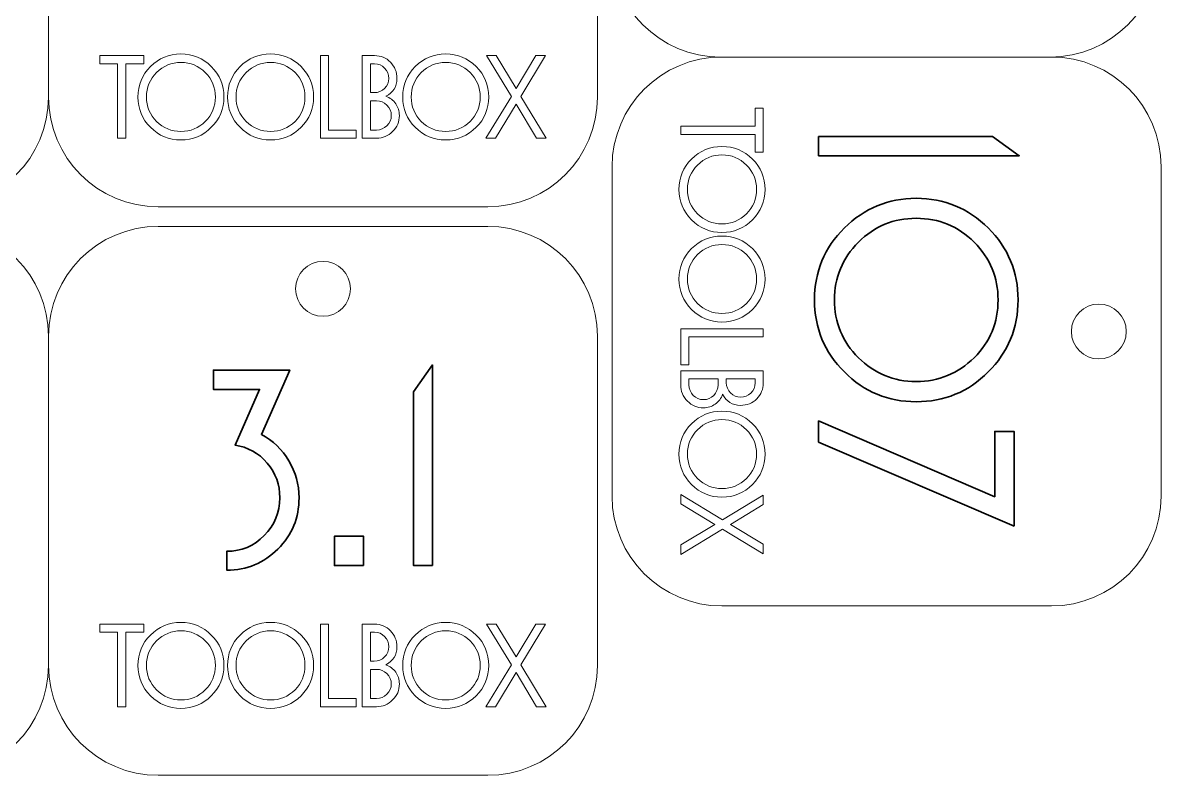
# Model space of a CAD drawing. Header units: inches. Extents: x 269 to 778, y -294 to 278.
# Drawn here: x 417.1 to 520.8, y -190.2 to -121.7 of the extents above; entities that cross this region are included whole.
import ezdxf

# ---------------------------------------------------------------- set-up
doc = ezdxf.new("R2010")
doc.units = ezdxf.units.IN
doc.header["$MEASUREMENT"] = 0
for name, color, linetype in [('cut', 7, 'Continuous'), ('engr', 7, 'Continuous'), ('tagli interni', 7, 'Continuous')]:
    doc.layers.add(name, color=color, linetype=linetype)

# ---------------------------------------------------------------- blocks, each defined once
blk = doc.blocks.new('block 2')
at = {"layer": 'cut', "color": 240, "lineweight": 9}
blk.add_open_spline([(379.47, -190.22), (379.47, -190.22), (409.47, -190.22), (409.47, -190.22), (414.99, -190.22), (419.47, -185.74), (419.47, -180.22), (419.47, -180.22), (419.47, -150.22), (419.47, -150.22), (419.47, -144.69), (414.99, -140.22), (409.47, -140.22), (409.47, -140.22), (379.47, -140.22), (379.47, -140.22), (373.95, -140.22), (369.47, -144.69), (369.47, -150.22), (369.47, -150.22), (369.47, -180.22), (369.47, -180.22), (369.47, -185.74), (373.95, -190.22), (379.47, -190.22)], degree=3, knots=[0, 0, 0, 0, 1, 1, 1, 2, 2, 2, 3, 3, 3, 4, 4, 4, 5, 5, 5, 6, 6, 6, 7, 7, 7, 8, 8, 8, 8], dxfattribs=at)
blk = doc.blocks.new('block 3')
at = {"layer": 'cut', "color": 240, "lineweight": 9}
blk.add_open_spline([(429.47, -190.22), (429.47, -190.22), (459.47, -190.22), (459.47, -190.22), (464.99, -190.22), (469.47, -185.74), (469.47, -180.22), (469.47, -180.22), (469.47, -150.22), (469.47, -150.22), (469.47, -144.69), (464.99, -140.22), (459.47, -140.22), (459.47, -140.22), (429.47, -140.22), (429.47, -140.22), (423.95, -140.22), (419.47, -144.69), (419.47, -150.22), (419.47, -150.22), (419.47, -180.22), (419.47, -180.22), (419.47, -185.74), (423.95, -190.22), (429.47, -190.22)], degree=3, knots=[0, 0, 0, 0, 1, 1, 1, 2, 2, 2, 3, 3, 3, 4, 4, 4, 5, 5, 5, 6, 6, 6, 7, 7, 7, 8, 8, 8, 8], dxfattribs=at)
blk = doc.blocks.new('block 16')
at = {"layer": 'cut', "color": 240, "lineweight": 9}
blk.add_open_spline([(379.47, -138.43), (379.47, -138.43), (409.47, -138.43), (409.47, -138.43), (414.99, -138.43), (419.47, -133.95), (419.47, -128.43), (419.47, -128.43), (419.47, -98.43), (419.47, -98.43), (419.47, -92.91), (414.99, -88.43), (409.47, -88.43), (409.47, -88.43), (379.47, -88.43), (379.47, -88.43), (373.95, -88.43), (369.47, -92.91), (369.47, -98.43), (369.47, -98.43), (369.47, -128.43), (369.47, -128.43), (369.47, -133.95), (373.95, -138.43), (379.47, -138.43)], degree=3, knots=[0, 0, 0, 0, 1, 1, 1, 2, 2, 2, 3, 3, 3, 4, 4, 4, 5, 5, 5, 6, 6, 6, 7, 7, 7, 8, 8, 8, 8], dxfattribs=at)
blk = doc.blocks.new('block 17')
at = {"layer": 'cut', "color": 240, "lineweight": 9}
blk.add_open_spline([(429.47, -138.43), (429.47, -138.43), (459.47, -138.43), (459.47, -138.43), (464.99, -138.43), (469.47, -133.95), (469.47, -128.43), (469.47, -128.43), (469.47, -98.43), (469.47, -98.43), (469.47, -92.91), (464.99, -88.43), (459.47, -88.43), (459.47, -88.43), (429.47, -88.43), (429.47, -88.43), (423.95, -88.43), (419.47, -92.91), (419.47, -98.43), (419.47, -98.43), (419.47, -128.43), (419.47, -128.43), (419.47, -133.95), (423.95, -138.43), (429.47, -138.43)], degree=3, knots=[0, 0, 0, 0, 1, 1, 1, 2, 2, 2, 3, 3, 3, 4, 4, 4, 5, 5, 5, 6, 6, 6, 7, 7, 7, 8, 8, 8, 8], dxfattribs=at)
blk = doc.blocks.new('block 27')
at = {"layer": 'cut', "color": 240, "lineweight": 9}
blk.add_open_spline([(470.67, -84.79), (470.67, -84.79), (470.67, -114.79), (470.67, -114.79), (470.67, -120.31), (475.14, -124.79), (480.67, -124.79), (480.67, -124.79), (510.67, -124.79), (510.67, -124.79), (516.19, -124.79), (520.67, -120.31), (520.67, -114.79), (520.67, -114.79), (520.67, -84.79), (520.67, -84.79), (520.67, -79.26), (516.19, -74.79), (510.67, -74.79), (510.67, -74.79), (480.67, -74.79), (480.67, -74.79), (475.14, -74.79), (470.67, -79.26), (470.67, -84.79)], degree=3, knots=[0, 0, 0, 0, 1, 1, 1, 2, 2, 2, 3, 3, 3, 4, 4, 4, 5, 5, 5, 6, 6, 6, 7, 7, 7, 8, 8, 8, 8], dxfattribs=at)
blk = doc.blocks.new('block 29')
at = {"layer": 'tagli interni', "color": 240, "lineweight": 9}
blk.add_open_spline([(441.97, -145.9), (441.97, -144.52), (443.09, -143.4), (444.47, -143.4), (445.85, -143.4), (446.97, -144.52), (446.97, -145.9), (446.97, -147.28), (445.85, -148.4), (444.47, -148.4), (443.09, -148.4), (441.97, -147.28), (441.97, -145.9)], degree=3, knots=[0, 0, 0, 0, 1, 1, 1, 2, 2, 2, 3, 3, 3, 4, 4, 4, 4], dxfattribs=at)
blk = doc.blocks.new('block 68')
at = {"layer": 'engr', "color": 7, "lineweight": 5}
blk.add_lwpolyline([(428.15, -177.19), (426.51, -177.19), (426.51, -183.97), (425.77, -183.97), (425.77, -177.19), (424.15, -177.19), (424.15, -176.45), (428.15, -176.45), (428.15, -177.19)], dxfattribs=at)
blk = doc.blocks.new('block 69')
at = {"layer": 'engr', "color": 7, "lineweight": 5}
blk.add_open_spline([(435.45, -180.21), (435.45, -181.29), (435.07, -182.21), (434.3, -182.98), (433.54, -183.74), (432.61, -184.13), (431.53, -184.13), (430.45, -184.13), (429.52, -183.74), (428.76, -182.98), (428, -182.21), (427.62, -181.29), (427.62, -180.21), (427.62, -179.13), (428, -178.21), (428.76, -177.44), (429.52, -176.68), (430.45, -176.29), (431.53, -176.29), (432.61, -176.29), (433.54, -176.68), (434.3, -177.44), (435.07, -178.21), (435.45, -179.13), (435.45, -180.21)], degree=3, knots=[0, 0, 0, 0, 1, 1, 1, 2, 2, 2, 3, 3, 3, 4, 4, 4, 5, 5, 5, 6, 6, 6, 7, 7, 7, 8, 8, 8, 8], dxfattribs=at)
blk = doc.blocks.new('block 70')
at = {"layer": 'engr', "color": 7, "lineweight": 5}
blk.add_open_spline([(434.67, -180.21), (434.67, -179.34), (434.37, -178.6), (433.75, -177.98), (433.14, -177.37), (432.4, -177.06), (431.53, -177.06), (430.67, -177.06), (429.93, -177.37), (429.31, -177.98), (428.7, -178.6), (428.39, -179.34), (428.39, -180.21), (428.39, -181.08), (428.7, -181.82), (429.31, -182.43), (429.93, -183.05), (430.67, -183.36), (431.53, -183.36), (432.4, -183.36), (433.14, -183.05), (433.75, -182.43), (434.37, -181.82), (434.67, -181.08), (434.67, -180.21)], degree=3, knots=[0, 0, 0, 0, 1, 1, 1, 2, 2, 2, 3, 3, 3, 4, 4, 4, 5, 5, 5, 6, 6, 6, 7, 7, 7, 8, 8, 8, 8], dxfattribs=at)
blk = doc.blocks.new('block 71')
at = {"layer": 'engr', "color": 7, "lineweight": 5}
blk.add_open_spline([(443.61, -180.21), (443.61, -181.29), (443.23, -182.21), (442.47, -182.98), (441.7, -183.74), (440.78, -184.13), (439.69, -184.13), (438.61, -184.13), (437.68, -183.74), (436.92, -182.98), (436.16, -182.21), (435.78, -181.29), (435.78, -180.21), (435.78, -179.13), (436.16, -178.21), (436.92, -177.44), (437.68, -176.68), (438.61, -176.29), (439.69, -176.29), (440.78, -176.29), (441.7, -176.68), (442.47, -177.44), (443.23, -178.21), (443.61, -179.13), (443.61, -180.21)], degree=3, knots=[0, 0, 0, 0, 1, 1, 1, 2, 2, 2, 3, 3, 3, 4, 4, 4, 5, 5, 5, 6, 6, 6, 7, 7, 7, 8, 8, 8, 8], dxfattribs=at)
blk = doc.blocks.new('block 72')
at = {"layer": 'engr', "color": 7, "lineweight": 5}
blk.add_open_spline([(442.83, -180.21), (442.83, -179.34), (442.53, -178.6), (441.92, -177.98), (441.3, -177.37), (440.56, -177.06), (439.69, -177.06), (438.83, -177.06), (438.09, -177.37), (437.47, -177.98), (436.86, -178.6), (436.55, -179.34), (436.55, -180.21), (436.55, -181.08), (436.86, -181.82), (437.47, -182.43), (438.09, -183.05), (438.83, -183.36), (439.69, -183.36), (440.56, -183.36), (441.3, -183.05), (441.92, -182.43), (442.53, -181.82), (442.83, -181.08), (442.83, -180.21)], degree=3, knots=[0, 0, 0, 0, 1, 1, 1, 2, 2, 2, 3, 3, 3, 4, 4, 4, 5, 5, 5, 6, 6, 6, 7, 7, 7, 8, 8, 8, 8], dxfattribs=at)
blk = doc.blocks.new('block 73')
at = {"layer": 'engr', "color": 7, "lineweight": 5}
blk.add_lwpolyline([(447.5, -183.97), (444.24, -183.97), (444.24, -176.45), (444.98, -176.45), (444.98, -183.22), (447.5, -183.22), (447.5, -183.97)], dxfattribs=at)
blk = doc.blocks.new('block 74')
at = {"layer": 'engr', "color": 7, "lineweight": 5}
blk.add_open_spline([(451.42, -181.9), (451.42, -182.47), (451.22, -182.96), (450.81, -183.36), (450.41, -183.77), (449.92, -183.97), (449.35, -183.97), (449.35, -183.97), (448.05, -183.97), (448.05, -183.97), (448.05, -183.97), (448.05, -176.45), (448.05, -176.45), (448.05, -176.45), (449.17, -176.45), (449.17, -176.45), (449.74, -176.45), (450.22, -176.65), (450.61, -177.05), (451.01, -177.45), (451.2, -177.94), (451.2, -178.51), (451.2, -179.27), (450.86, -179.81), (450.18, -180.15), (450.56, -180.29), (450.87, -180.51), (451.09, -180.82), (451.31, -181.14), (451.42, -181.49), (451.42, -181.9)], degree=3, knots=[0, 0, 0, 0, 1, 1, 1, 2, 2, 2, 3, 3, 3, 4, 4, 4, 5, 5, 5, 6, 6, 6, 7, 7, 7, 8, 8, 8, 9, 9, 9, 10, 10, 10, 10], dxfattribs=at)
blk = doc.blocks.new('block 75')
at = {"layer": 'engr', "color": 7, "lineweight": 5}
blk.add_open_spline([(450.47, -178.51), (450.47, -178.15), (450.34, -177.84), (450.08, -177.58), (449.83, -177.32), (449.52, -177.19), (449.17, -177.19), (449.17, -177.19), (448.79, -177.19), (448.79, -177.19), (448.79, -177.19), (448.79, -179.82), (448.79, -179.82), (448.79, -179.82), (449.14, -179.82), (449.14, -179.82), (449.51, -179.82), (449.82, -179.69), (450.08, -179.43), (450.34, -179.18), (450.47, -178.87), (450.47, -178.51)], degree=3, knots=[0, 0, 0, 0, 1, 1, 1, 2, 2, 2, 3, 3, 3, 4, 4, 4, 5, 5, 5, 6, 6, 6, 7, 7, 7, 7], dxfattribs=at)
blk = doc.blocks.new('block 76')
at = {"layer": 'engr', "color": 7, "lineweight": 5}
blk.add_open_spline([(450.69, -181.9), (450.69, -181.53), (450.56, -181.22), (450.29, -180.96), (450.03, -180.7), (449.71, -180.57), (449.34, -180.57), (449.34, -180.57), (448.79, -180.57), (448.79, -180.57), (448.79, -180.57), (448.79, -183.22), (448.79, -183.22), (448.79, -183.22), (449.34, -183.22), (449.34, -183.22), (449.71, -183.22), (450.03, -183.09), (450.29, -182.83), (450.56, -182.57), (450.69, -182.26), (450.69, -181.9)], degree=3, knots=[0, 0, 0, 0, 1, 1, 1, 2, 2, 2, 3, 3, 3, 4, 4, 4, 5, 5, 5, 6, 6, 6, 7, 7, 7, 7], dxfattribs=at)
blk = doc.blocks.new('block 77')
at = {"layer": 'engr', "color": 7, "lineweight": 5}
blk.add_open_spline([(459.56, -180.21), (459.56, -181.29), (459.18, -182.21), (458.42, -182.98), (457.65, -183.74), (456.73, -184.13), (455.64, -184.13), (454.56, -184.13), (453.63, -183.74), (452.87, -182.98), (452.11, -182.21), (451.73, -181.29), (451.73, -180.21), (451.73, -179.13), (452.11, -178.21), (452.87, -177.44), (453.63, -176.68), (454.56, -176.29), (455.64, -176.29), (456.73, -176.29), (457.65, -176.68), (458.42, -177.44), (459.18, -178.21), (459.56, -179.13), (459.56, -180.21)], degree=3, knots=[0, 0, 0, 0, 1, 1, 1, 2, 2, 2, 3, 3, 3, 4, 4, 4, 5, 5, 5, 6, 6, 6, 7, 7, 7, 8, 8, 8, 8], dxfattribs=at)
blk = doc.blocks.new('block 78')
at = {"layer": 'engr', "color": 7, "lineweight": 5}
blk.add_open_spline([(458.78, -180.21), (458.78, -179.34), (458.48, -178.6), (457.87, -177.98), (457.25, -177.37), (456.51, -177.06), (455.64, -177.06), (454.78, -177.06), (454.04, -177.37), (453.42, -177.98), (452.81, -178.6), (452.5, -179.34), (452.5, -180.21), (452.5, -181.08), (452.81, -181.82), (453.42, -182.43), (454.04, -183.05), (454.78, -183.36), (455.64, -183.36), (456.51, -183.36), (457.25, -183.05), (457.87, -182.43), (458.48, -181.82), (458.78, -181.08), (458.78, -180.21)], degree=3, knots=[0, 0, 0, 0, 1, 1, 1, 2, 2, 2, 3, 3, 3, 4, 4, 4, 5, 5, 5, 6, 6, 6, 7, 7, 7, 8, 8, 8, 8], dxfattribs=at)
blk = doc.blocks.new('block 79')
at = {"layer": 'engr', "color": 7, "lineweight": 5}
blk.add_lwpolyline([(464.79, -183.97), (463.92, -183.97), (462.06, -180.87), (460.18, -183.97), (459.31, -183.97), (461.62, -180.17), (459.37, -176.45), (460.24, -176.45), (462.05, -179.44), (463.86, -176.45), (464.73, -176.45), (462.49, -180.17), (464.79, -183.97)], dxfattribs=at)
blk = doc.blocks.new('block 67')
at = {"layer": 'engr'}
for name in ['block 68', 'block 69', 'block 70', 'block 71', 'block 72', 'block 73', 'block 74', 'block 75', 'block 77', 'block 78', 'block 79', 'block 76']:
    blk.add_blockref(name, (0, 0), dxfattribs=at)
blk = doc.blocks.new('block 380')
at = {"layer": 'engr', "color": 7, "lineweight": 5}
blk.add_lwpolyline([(428.15, -125.41), (426.51, -125.41), (426.51, -132.19), (425.77, -132.19), (425.77, -125.41), (424.15, -125.41), (424.15, -124.66), (428.15, -124.66), (428.15, -125.41)], dxfattribs=at)
blk = doc.blocks.new('block 381')
at = {"layer": 'engr', "color": 7, "lineweight": 5}
blk.add_open_spline([(435.45, -128.43), (435.45, -129.5), (435.07, -130.43), (434.3, -131.19), (433.54, -131.96), (432.61, -132.34), (431.53, -132.34), (430.45, -132.34), (429.52, -131.96), (428.76, -131.19), (428, -130.43), (427.62, -129.5), (427.62, -128.43), (427.62, -127.34), (428, -126.42), (428.76, -125.65), (429.52, -124.89), (430.45, -124.51), (431.53, -124.51), (432.61, -124.51), (433.54, -124.89), (434.3, -125.65), (435.07, -126.42), (435.45, -127.34), (435.45, -128.43)], degree=3, knots=[0, 0, 0, 0, 1, 1, 1, 2, 2, 2, 3, 3, 3, 4, 4, 4, 5, 5, 5, 6, 6, 6, 7, 7, 7, 8, 8, 8, 8], dxfattribs=at)
blk = doc.blocks.new('block 382')
at = {"layer": 'engr', "color": 7, "lineweight": 5}
blk.add_open_spline([(434.67, -128.43), (434.67, -127.56), (434.37, -126.81), (433.75, -126.2), (433.14, -125.58), (432.4, -125.28), (431.53, -125.28), (430.67, -125.28), (429.93, -125.58), (429.31, -126.2), (428.7, -126.81), (428.39, -127.56), (428.39, -128.43), (428.39, -129.29), (428.7, -130.03), (429.31, -130.65), (429.93, -131.26), (430.67, -131.57), (431.53, -131.57), (432.4, -131.57), (433.14, -131.26), (433.75, -130.65), (434.37, -130.03), (434.67, -129.29), (434.67, -128.43)], degree=3, knots=[0, 0, 0, 0, 1, 1, 1, 2, 2, 2, 3, 3, 3, 4, 4, 4, 5, 5, 5, 6, 6, 6, 7, 7, 7, 8, 8, 8, 8], dxfattribs=at)
blk = doc.blocks.new('block 383')
at = {"layer": 'engr', "color": 7, "lineweight": 5}
blk.add_open_spline([(443.61, -128.43), (443.61, -129.5), (443.23, -130.43), (442.47, -131.19), (441.7, -131.96), (440.78, -132.34), (439.69, -132.34), (438.61, -132.34), (437.68, -131.96), (436.92, -131.19), (436.16, -130.43), (435.78, -129.5), (435.78, -128.43), (435.78, -127.34), (436.16, -126.42), (436.92, -125.65), (437.68, -124.89), (438.61, -124.51), (439.69, -124.51), (440.78, -124.51), (441.7, -124.89), (442.47, -125.65), (443.23, -126.42), (443.61, -127.34), (443.61, -128.43)], degree=3, knots=[0, 0, 0, 0, 1, 1, 1, 2, 2, 2, 3, 3, 3, 4, 4, 4, 5, 5, 5, 6, 6, 6, 7, 7, 7, 8, 8, 8, 8], dxfattribs=at)
blk = doc.blocks.new('block 384')
at = {"layer": 'engr', "color": 7, "lineweight": 5}
blk.add_open_spline([(442.83, -128.43), (442.83, -127.56), (442.53, -126.81), (441.92, -126.2), (441.3, -125.58), (440.56, -125.28), (439.69, -125.28), (438.83, -125.28), (438.09, -125.58), (437.47, -126.2), (436.86, -126.81), (436.55, -127.56), (436.55, -128.43), (436.55, -129.29), (436.86, -130.03), (437.47, -130.65), (438.09, -131.26), (438.83, -131.57), (439.69, -131.57), (440.56, -131.57), (441.3, -131.26), (441.92, -130.65), (442.53, -130.03), (442.83, -129.29), (442.83, -128.43)], degree=3, knots=[0, 0, 0, 0, 1, 1, 1, 2, 2, 2, 3, 3, 3, 4, 4, 4, 5, 5, 5, 6, 6, 6, 7, 7, 7, 8, 8, 8, 8], dxfattribs=at)
blk = doc.blocks.new('block 385')
at = {"layer": 'engr', "color": 7, "lineweight": 5}
blk.add_lwpolyline([(447.5, -132.19), (444.24, -132.19), (444.24, -124.66), (444.98, -124.66), (444.98, -131.44), (447.5, -131.44), (447.5, -132.19)], dxfattribs=at)
blk = doc.blocks.new('block 386')
at = {"layer": 'engr', "color": 7, "lineweight": 5}
blk.add_open_spline([(451.42, -130.11), (451.42, -130.68), (451.22, -131.17), (450.81, -131.58), (450.41, -131.98), (449.92, -132.19), (449.35, -132.19), (449.35, -132.19), (448.05, -132.19), (448.05, -132.19), (448.05, -132.19), (448.05, -124.66), (448.05, -124.66), (448.05, -124.66), (449.17, -124.66), (449.17, -124.66), (449.74, -124.66), (450.22, -124.86), (450.61, -125.26), (451.01, -125.67), (451.2, -126.15), (451.2, -126.73), (451.2, -127.48), (450.86, -128.03), (450.18, -128.36), (450.56, -128.5), (450.87, -128.73), (451.09, -129.04), (451.31, -129.35), (451.42, -129.71), (451.42, -130.11)], degree=3, knots=[0, 0, 0, 0, 1, 1, 1, 2, 2, 2, 3, 3, 3, 4, 4, 4, 5, 5, 5, 6, 6, 6, 7, 7, 7, 8, 8, 8, 9, 9, 9, 10, 10, 10, 10], dxfattribs=at)
blk = doc.blocks.new('block 387')
at = {"layer": 'engr', "color": 7, "lineweight": 5}
blk.add_open_spline([(450.47, -126.73), (450.47, -126.37), (450.34, -126.06), (450.08, -125.8), (449.83, -125.54), (449.52, -125.41), (449.17, -125.41), (449.17, -125.41), (448.79, -125.41), (448.79, -125.41), (448.79, -125.41), (448.79, -128.03), (448.79, -128.03), (448.79, -128.03), (449.14, -128.03), (449.14, -128.03), (449.51, -128.03), (449.82, -127.91), (450.08, -127.65), (450.34, -127.39), (450.47, -127.08), (450.47, -126.73)], degree=3, knots=[0, 0, 0, 0, 1, 1, 1, 2, 2, 2, 3, 3, 3, 4, 4, 4, 5, 5, 5, 6, 6, 6, 7, 7, 7, 7], dxfattribs=at)
blk = doc.blocks.new('block 388')
at = {"layer": 'engr', "color": 7, "lineweight": 5}
blk.add_open_spline([(450.69, -130.11), (450.69, -129.74), (450.56, -129.43), (450.29, -129.17), (450.03, -128.91), (449.71, -128.78), (449.34, -128.78), (449.34, -128.78), (448.79, -128.78), (448.79, -128.78), (448.79, -128.78), (448.79, -131.44), (448.79, -131.44), (448.79, -131.44), (449.34, -131.44), (449.34, -131.44), (449.71, -131.44), (450.03, -131.31), (450.29, -131.05), (450.56, -130.79), (450.69, -130.48), (450.69, -130.11)], degree=3, knots=[0, 0, 0, 0, 1, 1, 1, 2, 2, 2, 3, 3, 3, 4, 4, 4, 5, 5, 5, 6, 6, 6, 7, 7, 7, 7], dxfattribs=at)
blk = doc.blocks.new('block 389')
at = {"layer": 'engr', "color": 7, "lineweight": 5}
blk.add_open_spline([(459.56, -128.43), (459.56, -129.5), (459.18, -130.43), (458.42, -131.19), (457.65, -131.96), (456.73, -132.34), (455.64, -132.34), (454.56, -132.34), (453.63, -131.96), (452.87, -131.19), (452.11, -130.43), (451.73, -129.5), (451.73, -128.43), (451.73, -127.34), (452.11, -126.42), (452.87, -125.65), (453.63, -124.89), (454.56, -124.51), (455.64, -124.51), (456.73, -124.51), (457.65, -124.89), (458.42, -125.65), (459.18, -126.42), (459.56, -127.34), (459.56, -128.43)], degree=3, knots=[0, 0, 0, 0, 1, 1, 1, 2, 2, 2, 3, 3, 3, 4, 4, 4, 5, 5, 5, 6, 6, 6, 7, 7, 7, 8, 8, 8, 8], dxfattribs=at)
blk = doc.blocks.new('block 390')
at = {"layer": 'engr', "color": 7, "lineweight": 5}
blk.add_open_spline([(458.78, -128.43), (458.78, -127.56), (458.48, -126.81), (457.87, -126.2), (457.25, -125.58), (456.51, -125.28), (455.64, -125.28), (454.78, -125.28), (454.04, -125.58), (453.42, -126.2), (452.81, -126.81), (452.5, -127.56), (452.5, -128.43), (452.5, -129.29), (452.81, -130.03), (453.42, -130.65), (454.04, -131.26), (454.78, -131.57), (455.64, -131.57), (456.51, -131.57), (457.25, -131.26), (457.87, -130.65), (458.48, -130.03), (458.78, -129.29), (458.78, -128.43)], degree=3, knots=[0, 0, 0, 0, 1, 1, 1, 2, 2, 2, 3, 3, 3, 4, 4, 4, 5, 5, 5, 6, 6, 6, 7, 7, 7, 8, 8, 8, 8], dxfattribs=at)
blk = doc.blocks.new('block 391')
at = {"layer": 'engr', "color": 7, "lineweight": 5}
blk.add_lwpolyline([(464.79, -132.19), (463.92, -132.19), (462.06, -129.08), (460.18, -132.19), (459.31, -132.19), (461.62, -128.38), (459.37, -124.66), (460.24, -124.66), (462.05, -127.65), (463.86, -124.66), (464.73, -124.66), (462.49, -128.38), (464.79, -132.19)], dxfattribs=at)
blk = doc.blocks.new('block 379')
at = {"layer": 'engr'}
for name in ['block 380', 'block 381', 'block 382', 'block 383', 'block 384', 'block 385', 'block 386', 'block 387', 'block 389', 'block 390', 'block 391', 'block 388']:
    blk.add_blockref(name, (0, 0), dxfattribs=at)
blk = doc.blocks.new('block 405')
at = {"layer": 'engr', "color": 7, "lineweight": 35}
for points in [[(454.45, -171.11), (452.71, -171.11), (452.71, -155.28), (454.45, -152.84), (454.45, -171.11)], [(448.16, -171.11), (445.51, -171.11), (445.51, -168.44), (448.16, -168.44), (448.16, -171.11)]]:
    blk.add_lwpolyline(points, dxfattribs=at)
blk.add_open_spline([(442.29, -164.93), (442.29, -166.76), (441.65, -168.32), (440.36, -169.61), (439.08, -170.89), (437.53, -171.53), (435.71, -171.53), (435.71, -171.53), (435.71, -169.81), (435.71, -169.81), (437.04, -169.81), (438.17, -169.34), (439.12, -168.38), (440.07, -167.43), (440.54, -166.28), (440.54, -164.93), (440.54, -163.75), (440.16, -162.7), (439.38, -161.78), (438.61, -160.86), (437.63, -160.32), (436.46, -160.14), (436.46, -160.14), (438.7, -155.07), (438.7, -155.07), (438.7, -155.07), (434.49, -155.07), (434.49, -155.07), (434.49, -155.07), (434.49, -153.3), (434.49, -153.3), (434.49, -153.3), (441.44, -153.3), (441.44, -153.3), (441.44, -153.3), (438.86, -159.16), (438.86, -159.16), (439.91, -159.73), (440.75, -160.53), (441.36, -161.57), (441.98, -162.61), (442.29, -163.73), (442.29, -164.93)], degree=3, knots=[0, 0, 0, 0, 1, 1, 1, 2, 2, 2, 3, 3, 3, 4, 4, 4, 5, 5, 5, 6, 6, 6, 7, 7, 7, 8, 8, 8, 9, 9, 9, 10, 10, 10, 11, 11, 11, 12, 12, 12, 13, 13, 13, 14, 14, 14, 14], dxfattribs=at)
blk = doc.blocks.new('block 449')
at = {"layer": 'engr', "color": 7, "lineweight": 35}
for points in [[(489.59, -133.78), (489.59, -132.04), (505.42, -132.04), (507.86, -133.78), (489.59, -133.78)], [(507.4, -167.53), (489.59, -159.86), (489.59, -157.94), (505.63, -164.84), (505.63, -158.9), (507.4, -158.9), (507.4, -167.53)]]:
    blk.add_lwpolyline(points, dxfattribs=at)
for points in [[(498.48, -156.19), (495.93, -156.19), (493.75, -155.29), (491.94, -153.48), (490.13, -151.67), (489.22, -149.48), (489.22, -146.91), (489.22, -144.35), (490.13, -142.16), (491.94, -140.36), (493.75, -138.56), (495.93, -137.66), (498.48, -137.66), (501.04, -137.66), (503.23, -138.56), (505.04, -140.36), (506.85, -142.16), (507.76, -144.35), (507.76, -146.91), (507.76, -149.48), (506.85, -151.67), (505.04, -153.48), (503.23, -155.29), (501.04, -156.19), (498.48, -156.19)], [(498.48, -154.35), (500.54, -154.35), (502.3, -153.62), (503.76, -152.18), (505.21, -150.73), (505.94, -148.98), (505.94, -146.91), (505.94, -144.87), (505.21, -143.12), (503.76, -141.66), (502.3, -140.2), (500.54, -139.48), (498.48, -139.48), (496.43, -139.48), (494.68, -140.2), (493.23, -141.66), (491.77, -143.12), (491.04, -144.87), (491.04, -146.91), (491.04, -148.98), (491.77, -150.73), (493.23, -152.18), (494.68, -153.62), (496.43, -154.35), (498.48, -154.35)]]:
    blk.add_open_spline(points, degree=3, knots=[0, 0, 0, 0, 1, 1, 1, 2, 2, 2, 3, 3, 3, 4, 4, 4, 5, 5, 5, 6, 6, 6, 7, 7, 7, 8, 8, 8, 8], dxfattribs=at)

msp = doc.modelspace()

# ---------------------------------------------------------------- linework, layer by layer
at = {"layer": 'cut', "color": 240, "lineweight": 9}
msp.add_open_spline([(470.79, -134.79), (470.79, -134.79), (470.79, -164.79), (470.79, -164.79), (470.79, -170.31), (475.27, -174.79), (480.79, -174.79), (480.79, -174.79), (510.79, -174.79), (510.79, -174.79), (516.32, -174.79), (520.79, -170.31), (520.79, -164.79), (520.79, -164.79), (520.79, -134.79), (520.79, -134.79), (520.79, -129.26), (516.32, -124.79), (510.79, -124.79), (510.79, -124.79), (480.79, -124.79), (480.79, -124.79), (475.27, -124.79), (470.79, -129.26), (470.79, -134.79)], degree=3, knots=[0, 0, 0, 0, 1, 1, 1, 2, 2, 2, 3, 3, 3, 4, 4, 4, 5, 5, 5, 6, 6, 6, 7, 7, 7, 8, 8, 8, 8], dxfattribs=at)
at = {"layer": 'engr', "color": 7, "lineweight": 5}
for points in [[(483.82, -133.46), (483.82, -131.83), (477.04, -131.83), (477.04, -131.09), (483.82, -131.09), (483.82, -129.46), (484.56, -129.46), (484.56, -133.46), (483.82, -133.46)], [(477.04, -152.82), (477.04, -149.55), (484.56, -149.55), (484.56, -150.29), (477.79, -150.29), (477.79, -152.82), (477.04, -152.82)], [(477.04, -170.11), (477.04, -169.23), (480.14, -167.37), (477.04, -165.5), (477.04, -164.63), (480.84, -166.94), (484.56, -164.69), (484.56, -165.56), (481.57, -167.37), (484.56, -169.17), (484.56, -170.05), (480.84, -167.81), (477.04, -170.11)]]:
    msp.add_lwpolyline(points, dxfattribs=at)
for points, knots in [([(480.8, -140.77), (479.72, -140.77), (478.8, -140.38), (478.03, -139.62), (477.27, -138.85), (476.88, -137.93), (476.88, -136.85), (476.88, -135.76), (477.27, -134.84), (478.03, -134.08), (478.8, -133.32), (479.72, -132.94), (480.8, -132.94), (481.88, -132.94), (482.8, -133.32), (483.57, -134.08), (484.33, -134.84), (484.72, -135.76), (484.72, -136.85), (484.72, -137.93), (484.33, -138.85), (483.57, -139.62), (482.8, -140.38), (481.88, -140.77), (480.8, -140.77)], [0, 0, 0, 0, 1, 1, 1, 2, 2, 2, 3, 3, 3, 4, 4, 4, 5, 5, 5, 6, 6, 6, 7, 7, 7, 8, 8, 8, 8]), ([(480.8, -139.99), (481.67, -139.99), (482.41, -139.68), (483.03, -139.07), (483.64, -138.46), (483.95, -137.72), (483.95, -136.85), (483.95, -135.98), (483.64, -135.24), (483.03, -134.63), (482.41, -134.01), (481.67, -133.7), (480.8, -133.7), (479.93, -133.7), (479.19, -134.01), (478.58, -134.63), (477.96, -135.24), (477.65, -135.98), (477.65, -136.85), (477.65, -137.72), (477.96, -138.46), (478.58, -139.07), (479.19, -139.68), (479.93, -139.99), (480.8, -139.99)], [0, 0, 0, 0, 1, 1, 1, 2, 2, 2, 3, 3, 3, 4, 4, 4, 5, 5, 5, 6, 6, 6, 7, 7, 7, 8, 8, 8, 8]), ([(480.8, -148.93), (479.72, -148.93), (478.8, -148.55), (478.03, -147.78), (477.27, -147.02), (476.88, -146.09), (476.88, -145.01), (476.88, -143.92), (477.27, -143), (478.03, -142.24), (478.8, -141.48), (479.72, -141.1), (480.8, -141.1), (481.88, -141.1), (482.8, -141.48), (483.57, -142.24), (484.33, -143), (484.72, -143.92), (484.72, -145.01), (484.72, -146.09), (484.33, -147.02), (483.57, -147.78), (482.8, -148.55), (481.88, -148.93), (480.8, -148.93)], [0, 0, 0, 0, 1, 1, 1, 2, 2, 2, 3, 3, 3, 4, 4, 4, 5, 5, 5, 6, 6, 6, 7, 7, 7, 8, 8, 8, 8]), ([(480.8, -148.15), (481.67, -148.15), (482.41, -147.84), (483.03, -147.23), (483.64, -146.62), (483.95, -145.88), (483.95, -145.01), (483.95, -144.14), (483.64, -143.4), (483.03, -142.79), (482.41, -142.17), (481.67, -141.87), (480.8, -141.87), (479.93, -141.87), (479.19, -142.17), (478.58, -142.79), (477.96, -143.4), (477.65, -144.14), (477.65, -145.01), (477.65, -145.88), (477.96, -146.62), (478.58, -147.23), (479.19, -147.84), (479.93, -148.15), (480.8, -148.15)], [0, 0, 0, 0, 1, 1, 1, 2, 2, 2, 3, 3, 3, 4, 4, 4, 5, 5, 5, 6, 6, 6, 7, 7, 7, 8, 8, 8, 8]), ([(479.11, -156.74), (478.54, -156.74), (478.05, -156.54), (477.65, -156.13), (477.24, -155.72), (477.04, -155.23), (477.04, -154.66), (477.04, -154.66), (477.04, -153.37), (477.04, -153.37), (477.04, -153.37), (484.56, -153.37), (484.56, -153.37), (484.56, -153.37), (484.56, -154.49), (484.56, -154.49), (484.56, -155.05), (484.36, -155.53), (483.96, -155.93), (483.56, -156.32), (483.07, -156.52), (482.5, -156.52), (481.74, -156.52), (481.2, -156.18), (480.86, -155.5), (480.72, -155.88), (480.5, -156.18), (480.19, -156.4), (479.87, -156.63), (479.52, -156.74), (479.11, -156.74)], [0, 0, 0, 0, 1, 1, 1, 2, 2, 2, 3, 3, 3, 4, 4, 4, 5, 5, 5, 6, 6, 6, 7, 7, 7, 8, 8, 8, 9, 9, 9, 10, 10, 10, 10]), ([(479.11, -156), (479.48, -156), (479.79, -155.87), (480.05, -155.61), (480.31, -155.35), (480.44, -155.03), (480.44, -154.66), (480.44, -154.66), (480.44, -154.1), (480.44, -154.1), (480.44, -154.1), (477.79, -154.1), (477.79, -154.1), (477.79, -154.1), (477.79, -154.66), (477.79, -154.66), (477.79, -155.03), (477.92, -155.35), (478.18, -155.61), (478.44, -155.87), (478.75, -156), (479.11, -156)], [0, 0, 0, 0, 1, 1, 1, 2, 2, 2, 3, 3, 3, 4, 4, 4, 5, 5, 5, 6, 6, 6, 7, 7, 7, 7]), ([(482.5, -155.78), (482.86, -155.78), (483.17, -155.66), (483.43, -155.4), (483.69, -155.14), (483.82, -154.84), (483.82, -154.48), (483.82, -154.48), (483.82, -154.1), (483.82, -154.1), (483.82, -154.1), (481.19, -154.1), (481.19, -154.1), (481.19, -154.1), (481.19, -154.46), (481.19, -154.46), (481.19, -154.82), (481.32, -155.13), (481.58, -155.39), (481.83, -155.65), (482.14, -155.78), (482.5, -155.78)], [0, 0, 0, 0, 1, 1, 1, 2, 2, 2, 3, 3, 3, 4, 4, 4, 5, 5, 5, 6, 6, 6, 7, 7, 7, 7]), ([(480.8, -164.88), (479.72, -164.88), (478.8, -164.5), (478.03, -163.73), (477.27, -162.97), (476.88, -162.04), (476.88, -160.96), (476.88, -159.87), (477.27, -158.95), (478.03, -158.19), (478.8, -157.43), (479.72, -157.05), (480.8, -157.05), (481.88, -157.05), (482.8, -157.43), (483.57, -158.19), (484.33, -158.95), (484.72, -159.87), (484.72, -160.96), (484.72, -162.04), (484.33, -162.97), (483.57, -163.73), (482.8, -164.5), (481.88, -164.88), (480.8, -164.88)], [0, 0, 0, 0, 1, 1, 1, 2, 2, 2, 3, 3, 3, 4, 4, 4, 5, 5, 5, 6, 6, 6, 7, 7, 7, 8, 8, 8, 8]), ([(480.8, -164.1), (481.67, -164.1), (482.41, -163.79), (483.03, -163.18), (483.64, -162.57), (483.95, -161.83), (483.95, -160.96), (483.95, -160.09), (483.64, -159.35), (483.03, -158.74), (482.41, -158.12), (481.67, -157.82), (480.8, -157.82), (479.93, -157.82), (479.19, -158.12), (478.58, -158.74), (477.96, -159.35), (477.65, -160.09), (477.65, -160.96), (477.65, -161.83), (477.96, -162.57), (478.58, -163.18), (479.19, -163.79), (479.93, -164.1), (480.8, -164.1)], [0, 0, 0, 0, 1, 1, 1, 2, 2, 2, 3, 3, 3, 4, 4, 4, 5, 5, 5, 6, 6, 6, 7, 7, 7, 8, 8, 8, 8])]:
    msp.add_open_spline(points, degree=3, knots=knots, dxfattribs=at)
at = {"layer": 'tagli interni', "color": 240, "lineweight": 9}
msp.add_open_spline([(515.11, -147.29), (516.49, -147.29), (517.61, -148.41), (517.61, -149.79), (517.61, -151.17), (516.49, -152.29), (515.11, -152.29), (513.73, -152.29), (512.61, -151.17), (512.61, -149.79), (512.61, -148.41), (513.73, -147.29), (515.11, -147.29)], degree=3, knots=[0, 0, 0, 0, 1, 1, 1, 2, 2, 2, 3, 3, 3, 4, 4, 4, 4], dxfattribs=at)

# ---------------------------------------------------------------- block references
at = {"layer": 'cut'}
for name in ['block 27', 'block 16', 'block 17', 'block 2', 'block 3']:
    msp.add_blockref(name, (0, 0), dxfattribs=at)
at = {"layer": 'engr'}
for name in ['block 379', 'block 449', 'block 405', 'block 67']:
    msp.add_blockref(name, (0, 0), dxfattribs=at)
at = {"layer": 'tagli interni'}
msp.add_blockref('block 29', (0, 0), dxfattribs=at)

doc.saveas('drawing.dxf')
